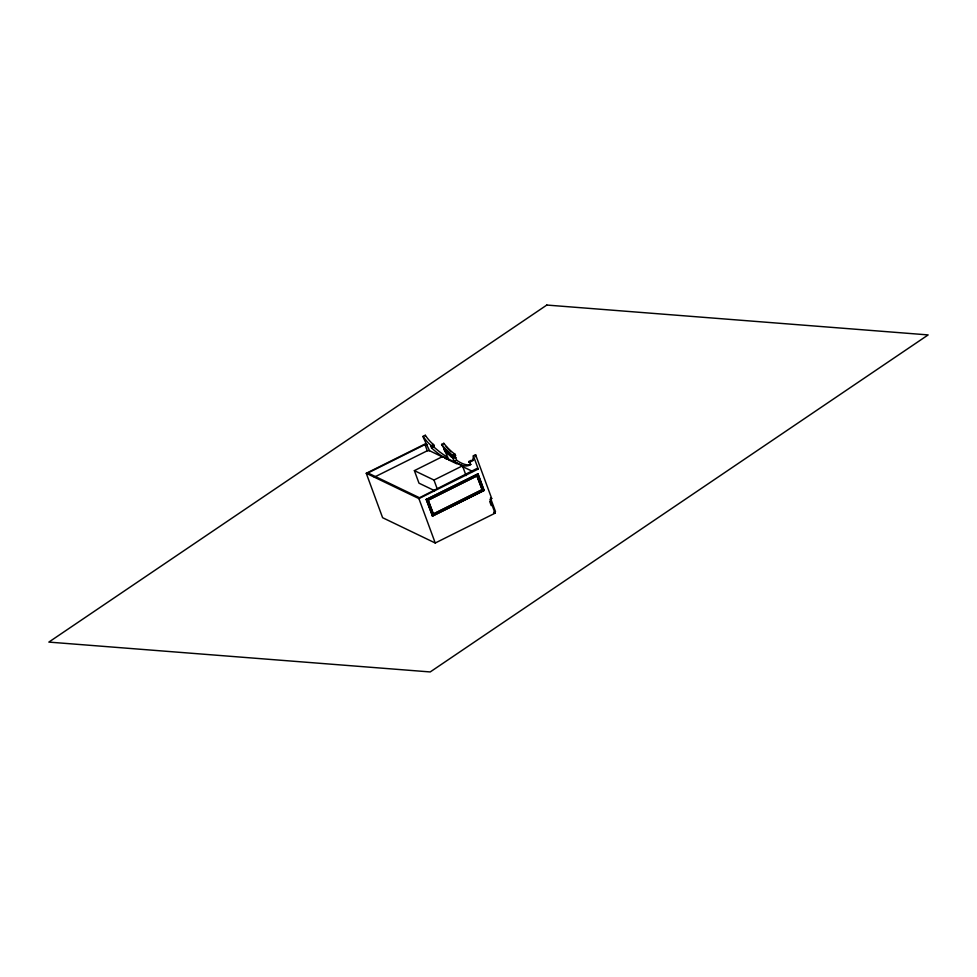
<?xml version="1.0" encoding="UTF-8"?>
<svg xmlns="http://www.w3.org/2000/svg" width="977" height="977" viewBox="0 0 977 977"><rect width="100%" height="100%" fill="white"/><g stroke="black" fill="none" stroke-linecap="round" stroke-linejoin="round"><path stroke-width="1.47" d="M442.459 456.931L429.501 450.702L423.261 437.366L423.078 436.365L425.276 435.266A29.53 8.646 63.5 0 0 433.495 444.523L434.032 445.536L431.822 446.636L431.162 446.11L431.492 447.906A127.963 37.444 63.5 0 0 443.521 457.163M448.968 460.02L448.382 458.677A71.651 20.969 63.5 0 0 444.022 449.335L445.842 451.545L441.604 444.425L443.802 443.326A53.088 15.534 63.5 0 0 455.111 454.305L455.551 455.477L453.34 456.577L451.105 454.952L454.378 461.327A86.391 25.28 63.5 0 0 470.719 464.441L468.789 461.571A30.372 8.891 63.5 0 0 473.369 455.783L475.579 454.684L491.712 498.539L489.978 499.406L495.058 513.194L435.241 543.004L382.605 517.7L366.265 473.295L425.606 443.717M427.218 444.498L424.995 444.559L367.95 472.978L419.512 497.757L477.008 468.423L478.242 469.021L418.901 498.588L366.265 473.295M423.078 436.365A29.53 8.646 63.5 0 0 431.297 445.622L433.495 444.523M431.211 446.391L433.373 445.011L434.032 445.536M431.492 447.906L433.69 446.807A127.963 37.444 63.5 0 0 447.124 456.894M374.313 477.155L427.279 450.763L429.501 450.702M434.667 490.71L418.986 483.175L414.382 470.633L442.886 456.418L462.487 465.846L466.078 475.591M441.604 444.425A53.088 15.534 63.5 0 0 452.913 455.404L455.111 454.305M451.96 457.456L454.171 456.357L455.746 457.407L456.589 460.228A86.391 25.28 63.5 0 0 470.902 464.417M453.548 458.506L455.746 457.407M454.378 461.327L456.589 460.228M468.789 461.571L470.987 460.485A30.372 8.891 63.5 0 0 473.466 460.326M469.021 462.231L471.232 461.132L470.987 460.485M414.382 470.633L433.983 480.049L462.487 465.846M426.228 499.43L478.046 473.845L484.14 490.417L432.579 516.112L426.228 499.43L432.579 516.112M426.473 499.552L478.046 473.845M475.506 476.446L428.121 500.065L433.483 514.085L482.223 489.795L476.861 475.775L482.223 489.795M428.366 500.175L477.106 475.884M428.634 501.445L433.238 513.963L481.966 489.672M432.322 515.99L484.14 490.417M445.048 458.176L447.649 459.422M448.968 460.057L456.87 463.855M462.145 466.383L472.697 471.464M490.454 497.94L491.712 498.539M494.985 513.01L493.739 512.4L495.461 511.545L490.955 499.296M493.8 512.583L495.058 513.194M455.551 455.477L453.804 454.244M450.885 451.765L449.652 450.544M449.102 449.994L447.771 448.577M446.123 446.697L447.051 447.771M431.297 445.622L431.822 446.636M473.369 455.783L478.242 469.021M489.733 501.519L491.236 505.597M477.802 473.723L483.896 490.295M452.913 455.404L453.34 456.577M424.995 444.559L427.279 450.763M433.983 480.049L437.049 488.415M418.901 498.588L435.241 543.004M443.802 443.326L444.108 444.217M425.276 435.266L425.471 436.267M433.409 445.292L433.69 446.807M475.579 454.684A30.372 8.891 63.5 0 1 475.433 456.711M446.294 458.738A127.963 37.444 63.5 0 1 444.926 457.981M546.802 305.056L48.85 642.097L430.21 671.944L928.15 334.916L546.802 305.056M451.447 457.065L449.322 453.438L451.447 457.065M449.689 455.563L447.442 451.643L449.689 455.563M447.906 453.829L445.573 449.676L447.906 453.829"/></g></svg>
